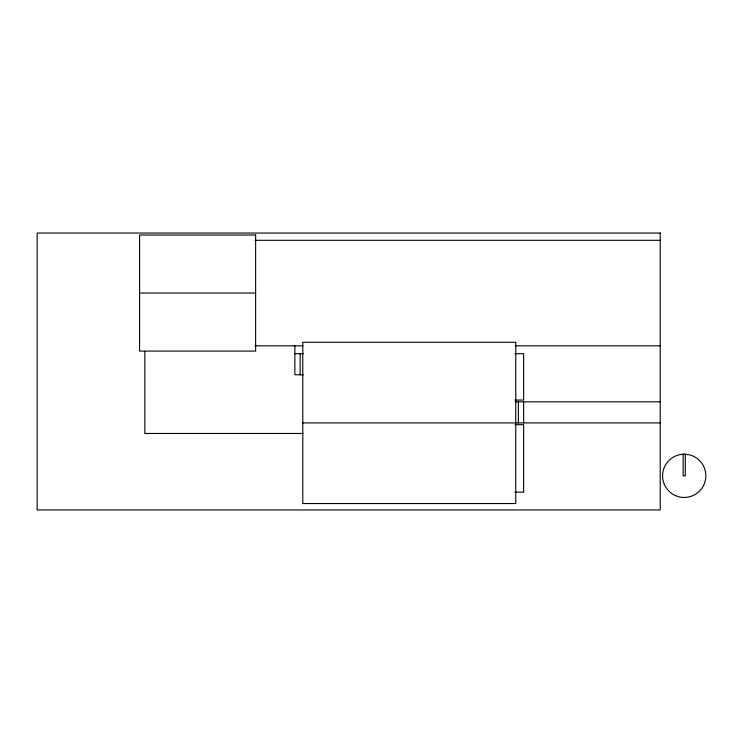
<?xml version="1.0" encoding="UTF-8"?>
<svg xmlns="http://www.w3.org/2000/svg" width="743" height="743" viewBox="0 0 743 743"><rect width="100%" height="100%" fill="white"/><g stroke="black" fill="none" stroke-linecap="round" stroke-linejoin="round"><path stroke-width="1.11" d="M254.979 240.305L660.221 240.305M139.573 293.048L255.629 293.048M254.914 345.811L302.986 345.811M515.233 345.811L660.221 345.811M294.869 353.687L303.302 353.687M514.862 353.687L523.657 353.687L523.657 400.059L514.862 400.059M303.302 374.788L294.869 374.788L294.869 345.811M515.215 401.814L660.221 401.814M302.782 422.916L660.221 422.916M514.862 424.671L523.657 424.671L523.657 492.145L514.862 492.145M303.107 433.466L144.848 433.466L144.848 351.578M685.297 454.252L685.297 475.817L683.133 475.817L683.133 454.252M523.657 401.814L523.657 422.916M518.382 401.814L518.382 422.916M300.144 353.687L300.144 374.788M684.219 454.187L681.396 454.372A21.631 21.631 0 0 0 665.969 487.445A21.631 21.631 0 0 0 702.46 487.445A21.631 21.631 0 0 0 687.043 454.372L684.219 454.187M660.221 233.042L37.15 233.042L37.15 509.958L660.221 509.958L660.221 233.042M255.629 235.029L139.573 235.029L139.573 351.086L255.629 351.086L255.629 235.029M515.744 342.282L302.782 342.282L302.782 503.55L515.744 503.55L515.744 342.282"/></g></svg>
